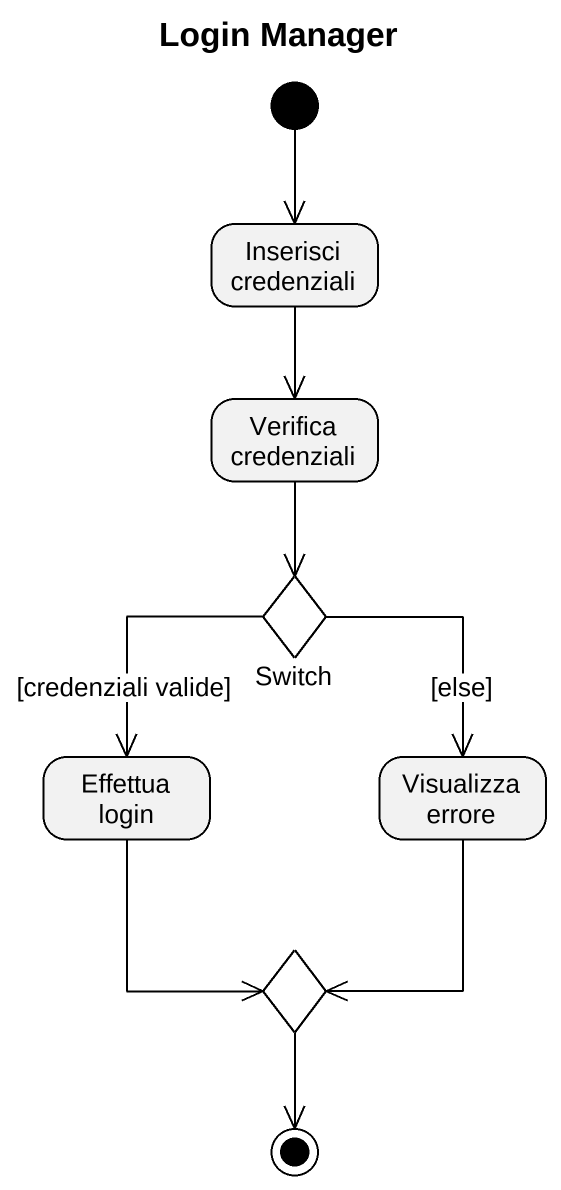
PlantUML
@startuml
title Login Manager
hide empty description
state "Inserisci credenziali" as Inserisci_credenziali
state "Verifica credenziali" as Verifica_credenziali
state Switch <<choice>>
state "Effettua login" as Effettua_login
state "Visualizza errore" as Visualizza_errore
state choice1 <<choice>>
[*] --> Inserisci_credenziali
Inserisci_credenziali --> Verifica_credenziali
Verifica_credenziali --> Switch
Switch --> Effettua_login : [credenziali valide]
Switch --> Visualizza_errore : [else]
Effettua_login --> choice1
Visualizza_errore --> choice1
choice1 --> [*]
@enduml
